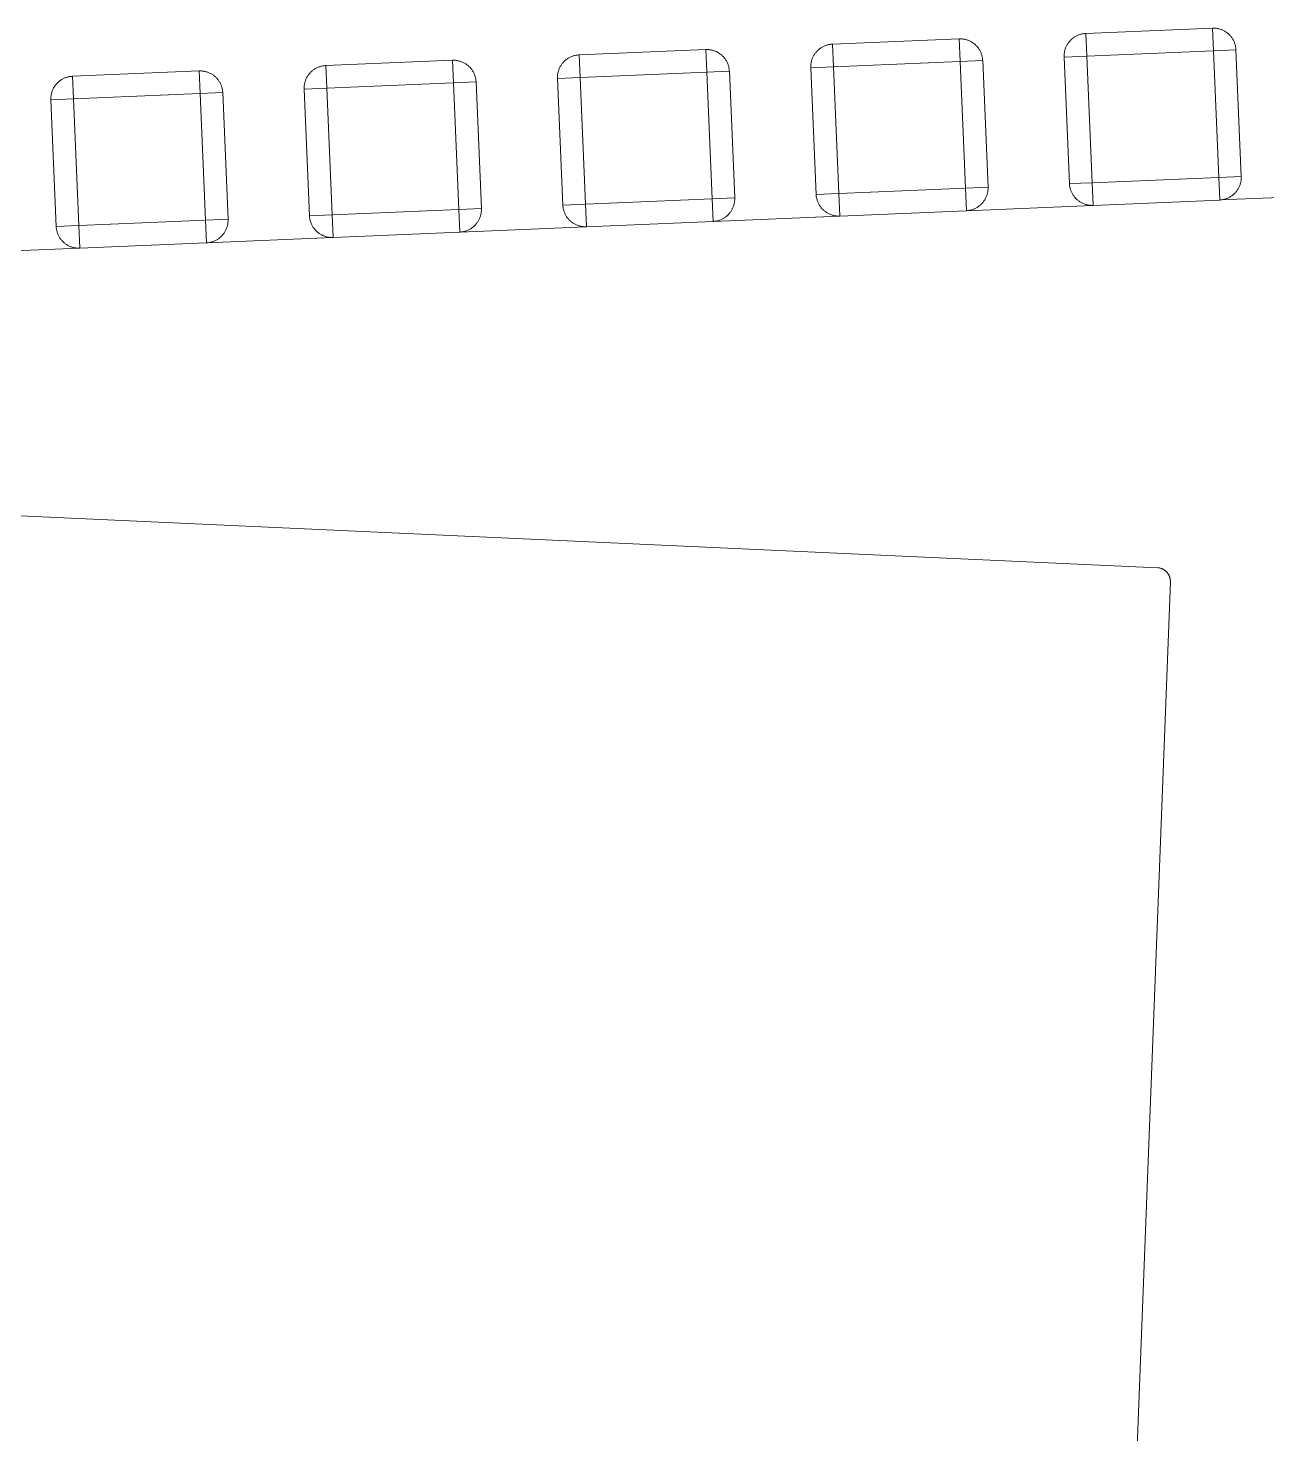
# Model space of a CAD drawing. Header units: millimetres. Extents: x -30 to 4992, y -440 to 3111.
# Drawn here: x 4436.8 to 4710.4, y 2795.3 to 3105.9 of the extents above; entities that cross this region are included whole.
import ezdxf

# ---------------------------------------------------------------- set-up
doc = ezdxf.new("R2010")
doc.units = ezdxf.units.MM
doc.layers.add('ZANO_R', color=7, linetype='Continuous', lineweight=0)

msp = doc.modelspace()

# ---------------------------------------------------------------- linework, layer by layer
at = {"layer": 'ZANO_R'}
for p, q in [((4670.4, 3104.71), (4698.37, 3105.89)), ((4698.37, 3105.89), (4698.54, 3105.9)), ((4698.58, 3100.9), (4698.37, 3105.89)), ((4698.54, 3105.9), (4698.71, 3105.89)), ((4698.71, 3105.89), (4698.88, 3105.89)), ((4698.88, 3105.89), (4699.06, 3105.87)), ((4699.06, 3105.87), (4699.22, 3105.85)), ((4699.22, 3105.85), (4699.39, 3105.83)), ((4699.39, 3105.83), (4699.56, 3105.8)), ((4699.56, 3105.8), (4699.73, 3105.76)), ((4699.73, 3105.76), (4699.89, 3105.72)), ((4614.45, 3102.34), (4642.42, 3103.53)), ((4642.42, 3103.53), (4642.59, 3103.53)), ((4642.63, 3098.53), (4642.42, 3103.53)), ((4642.59, 3103.53), (4642.76, 3103.53)), ((4642.76, 3103.53), (4642.93, 3103.52)), ((4642.93, 3103.52), (4643.11, 3103.51)), ((4643.11, 3103.51), (4643.27, 3103.49)), ((4643.27, 3103.49), (4643.44, 3103.46)), ((4643.44, 3103.46), (4643.61, 3103.43)), ((4643.61, 3103.43), (4643.78, 3103.4)), ((4643.78, 3103.4), (4643.94, 3103.36)), ((4643.94, 3103.36), (4644.11, 3103.31)), ((4644.11, 3103.31), (4644.27, 3103.26)), ((4644.27, 3103.26), (4644.43, 3103.2)), ((4644.43, 3103.2), (4644.59, 3103.13)), ((4644.59, 3103.13), (4644.74, 3103.06)), ((4644.74, 3103.06), (4644.9, 3102.99)), ((4644.9, 3102.99), (4645.05, 3102.91)), ((4645.05, 3102.91), (4645.2, 3102.82)), ((4645.2, 3102.82), (4645.34, 3102.73)), ((4645.34, 3102.73), (4645.48, 3102.64)), ((4666.5, 3102.56), (4666.6, 3102.7)), ((4666.6, 3102.7), (4666.71, 3102.84)), ((4666.71, 3102.84), (4666.81, 3102.97)), ((4666.81, 3102.97), (4666.93, 3103.1)), ((4666.93, 3103.1), (4667.05, 3103.22)), ((4667.05, 3103.22), (4667.17, 3103.34)), ((4667.17, 3103.34), (4667.29, 3103.46)), ((4667.29, 3103.46), (4667.42, 3103.57)), ((4667.42, 3103.57), (4667.56, 3103.67)), ((4667.56, 3103.67), (4667.69, 3103.77)), ((4667.69, 3103.77), (4667.83, 3103.87)), ((4667.83, 3103.87), (4667.98, 3103.96)), ((4667.98, 3103.96), (4668.12, 3104.05)), ((4668.12, 3104.05), (4668.27, 3104.13)), ((4668.27, 3104.13), (4668.43, 3104.21)), ((4668.43, 3104.21), (4668.58, 3104.28)), ((4668.58, 3104.28), (4668.74, 3104.35)), ((4668.74, 3104.35), (4668.9, 3104.41)), ((4668.9, 3104.41), (4669.06, 3104.47)), ((4669.06, 3104.47), (4669.22, 3104.52)), ((4669.22, 3104.52), (4669.39, 3104.56)), ((4669.39, 3104.56), (4669.55, 3104.6)), ((4669.55, 3104.6), (4669.72, 3104.63)), ((4669.72, 3104.63), (4669.89, 3104.66)), ((4669.89, 3104.66), (4670.06, 3104.68)), ((4670.06, 3104.68), (4670.23, 3104.7)), ((4670.23, 3104.7), (4670.4, 3104.71)), ((4670.61, 3099.71), (4670.4, 3104.71)), ((4699.89, 3105.72), (4700.06, 3105.67)), ((4700.06, 3105.67), (4700.22, 3105.62)), ((4700.22, 3105.62), (4700.38, 3105.56)), ((4700.38, 3105.56), (4700.54, 3105.5)), ((4700.54, 3105.5), (4700.69, 3105.43)), ((4700.69, 3105.43), (4700.85, 3105.35)), ((4700.85, 3105.35), (4701, 3105.27)), ((4701, 3105.27), (4701.15, 3105.19)), ((4701.15, 3105.19), (4701.29, 3105.1)), ((4701.29, 3105.1), (4701.43, 3105)), ((4701.43, 3105), (4701.57, 3104.9)), ((4701.57, 3104.9), (4701.71, 3104.8)), ((4701.71, 3104.8), (4701.84, 3104.69)), ((4701.84, 3104.69), (4701.97, 3104.58)), ((4701.97, 3104.58), (4702.09, 3104.46)), ((4702.09, 3104.46), (4702.21, 3104.34)), ((4702.21, 3104.34), (4702.33, 3104.21)), ((4702.33, 3104.21), (4702.44, 3104.08)), ((4702.44, 3104.08), (4702.54, 3103.95)), ((4702.54, 3103.95), (4702.65, 3103.81)), ((4702.65, 3103.81), (4702.74, 3103.67)), ((4702.74, 3103.67), (4702.84, 3103.53)), ((4702.84, 3103.53), (4702.92, 3103.38)), ((4702.92, 3103.38), (4703, 3103.23)), ((4703, 3103.23), (4703.08, 3103.08)), ((4703.08, 3103.08), (4703.15, 3102.92)), ((4703.15, 3102.92), (4703.22, 3102.77)), ((4703.22, 3102.77), (4703.28, 3102.61)), ((4556.53, 3099.48), (4556.68, 3099.55)), ((4556.68, 3099.55), (4556.84, 3099.62)), ((4556.84, 3099.62), (4557, 3099.68)), ((4557, 3099.68), (4557.16, 3099.74)), ((4557.16, 3099.74), (4557.32, 3099.79)), ((4557.32, 3099.79), (4557.49, 3099.83)), ((4557.49, 3099.83), (4557.65, 3099.87)), ((4557.65, 3099.87), (4557.82, 3099.9)), ((4557.82, 3099.9), (4557.99, 3099.93)), ((4557.99, 3099.93), (4558.16, 3099.95)), ((4558.16, 3099.95), (4558.33, 3099.97)), ((4558.33, 3099.97), (4558.5, 3099.98)), ((4558.5, 3099.98), (4586.47, 3101.16)), ((4558.71, 3094.98), (4558.5, 3099.98)), ((4586.47, 3101.16), (4586.64, 3101.17)), ((4586.68, 3096.17), (4586.47, 3101.16)), ((4586.64, 3101.17), (4586.81, 3101.16)), ((4586.81, 3101.16), (4586.98, 3101.16)), ((4586.98, 3101.16), (4587.16, 3101.14)), ((4587.16, 3101.14), (4587.32, 3101.12)), ((4587.32, 3101.12), (4587.49, 3101.1)), ((4587.49, 3101.1), (4587.66, 3101.07)), ((4587.66, 3101.07), (4587.83, 3101.03)), ((4587.83, 3101.03), (4587.99, 3100.99)), ((4587.99, 3100.99), (4588.16, 3100.94)), ((4588.16, 3100.94), (4588.32, 3100.89)), ((4588.32, 3100.89), (4588.48, 3100.83)), ((4588.48, 3100.83), (4588.64, 3100.77)), ((4588.64, 3100.77), (4588.79, 3100.7)), ((4588.79, 3100.7), (4588.95, 3100.62)), ((4588.95, 3100.62), (4589.1, 3100.54)), ((4589.1, 3100.54), (4589.25, 3100.46)), ((4589.25, 3100.46), (4589.39, 3100.37)), ((4589.39, 3100.37), (4589.53, 3100.27)), ((4589.53, 3100.27), (4589.67, 3100.17)), ((4589.67, 3100.17), (4589.81, 3100.07)), ((4589.81, 3100.07), (4589.94, 3099.96)), ((4589.94, 3099.96), (4590.07, 3099.85)), ((4590.07, 3099.85), (4590.19, 3099.73)), ((4590.19, 3099.73), (4590.31, 3099.61)), ((4590.31, 3099.61), (4590.43, 3099.48)), ((4610.13, 3099.46), (4610.2, 3099.61)), ((4610.2, 3099.61), (4610.28, 3099.76)), ((4610.28, 3099.76), (4610.37, 3099.91)), ((4610.37, 3099.91), (4610.46, 3100.06)), ((4610.46, 3100.06), (4610.55, 3100.2)), ((4610.55, 3100.2), (4610.65, 3100.34)), ((4610.65, 3100.34), (4610.76, 3100.47)), ((4610.76, 3100.47), (4610.86, 3100.6)), ((4610.86, 3100.6), (4610.98, 3100.73)), ((4610.98, 3100.73), (4611.09, 3100.86)), ((4611.09, 3100.86), (4611.22, 3100.97)), ((4611.22, 3100.97), (4611.34, 3101.09)), ((4611.34, 3101.09), (4611.47, 3101.2)), ((4611.47, 3101.2), (4611.61, 3101.31)), ((4611.61, 3101.31), (4611.74, 3101.41)), ((4611.74, 3101.41), (4611.88, 3101.51)), ((4611.88, 3101.51), (4612.03, 3101.6)), ((4612.03, 3101.6), (4612.17, 3101.69)), ((4612.17, 3101.69), (4612.32, 3101.77)), ((4612.32, 3101.77), (4612.48, 3101.85)), ((4612.48, 3101.85), (4612.63, 3101.92)), ((4612.63, 3101.92), (4612.79, 3101.98)), ((4612.79, 3101.98), (4612.95, 3102.05)), ((4612.95, 3102.05), (4613.11, 3102.1)), ((4613.11, 3102.1), (4613.27, 3102.15)), ((4613.27, 3102.15), (4613.44, 3102.2)), ((4613.44, 3102.2), (4613.6, 3102.24)), ((4613.6, 3102.24), (4613.77, 3102.27)), ((4613.77, 3102.27), (4613.94, 3102.3)), ((4613.94, 3102.3), (4614.11, 3102.32)), ((4614.11, 3102.32), (4614.28, 3102.33)), ((4614.28, 3102.33), (4614.45, 3102.34)), ((4614.66, 3097.35), (4614.45, 3102.34)), ((4645.48, 3102.64), (4645.62, 3102.54)), ((4645.62, 3102.54), (4645.76, 3102.43)), ((4645.76, 3102.43), (4645.89, 3102.33)), ((4645.89, 3102.33), (4646.02, 3102.21)), ((4646.02, 3102.21), (4646.14, 3102.09)), ((4646.14, 3102.09), (4646.26, 3101.97)), ((4646.26, 3101.97), (4646.38, 3101.85)), ((4646.38, 3101.85), (4646.49, 3101.72)), ((4646.49, 3101.72), (4646.59, 3101.58)), ((4646.59, 3101.58), (4646.7, 3101.45)), ((4646.7, 3101.45), (4646.79, 3101.31)), ((4646.79, 3101.31), (4646.88, 3101.16)), ((4646.88, 3101.16), (4646.97, 3101.02)), ((4646.97, 3101.02), (4647.05, 3100.87)), ((4647.05, 3100.87), (4647.13, 3100.71)), ((4647.13, 3100.71), (4647.2, 3100.56)), ((4647.2, 3100.56), (4647.27, 3100.4)), ((4647.27, 3100.4), (4647.33, 3100.24)), ((4647.33, 3100.24), (4647.39, 3100.08)), ((4647.39, 3100.08), (4647.44, 3099.92)), ((4647.44, 3099.92), (4647.48, 3099.75)), ((4647.48, 3099.75), (4647.52, 3099.59)), ((4647.52, 3099.59), (4647.55, 3099.42)), ((4665.61, 3099.84), (4665.62, 3100.01)), ((4665.61, 3099.67), (4665.61, 3099.84)), ((4670.61, 3099.71), (4665.61, 3099.5)), ((4665.61, 3099.5), (4665.61, 3099.67)), ((4665.62, 3100.01), (4665.63, 3100.18)), ((4665.63, 3100.18), (4665.65, 3100.35)), ((4665.65, 3100.35), (4665.68, 3100.52)), ((4665.68, 3100.52), (4665.71, 3100.69)), ((4665.71, 3100.69), (4665.74, 3100.86)), ((4665.74, 3100.86), (4665.78, 3101.02)), ((4665.78, 3101.02), (4665.83, 3101.19)), ((4665.83, 3101.19), (4665.88, 3101.35)), ((4665.88, 3101.35), (4665.94, 3101.51)), ((4665.94, 3101.51), (4666.01, 3101.67)), ((4666.01, 3101.67), (4666.08, 3101.82)), ((4666.08, 3101.82), (4666.15, 3101.98)), ((4666.15, 3101.98), (4666.23, 3102.13)), ((4666.23, 3102.13), (4666.32, 3102.28)), ((4666.32, 3102.28), (4666.41, 3102.42)), ((4666.41, 3102.42), (4666.5, 3102.56)), ((4670.61, 3099.71), (4698.58, 3100.9)), ((4671.79, 3071.74), (4670.61, 3099.71)), ((4703.57, 3101.11), (4698.58, 3100.9)), ((4698.58, 3100.9), (4699.77, 3072.92)), ((4703.28, 3102.61), (4703.34, 3102.45)), ((4703.34, 3102.45), (4703.39, 3102.28)), ((4703.39, 3102.28), (4703.43, 3102.12)), ((4703.43, 3102.12), (4703.47, 3101.95)), ((4703.47, 3101.95), (4703.5, 3101.78)), ((4703.5, 3101.78), (4703.53, 3101.62)), ((4703.53, 3101.62), (4703.55, 3101.45)), ((4703.55, 3101.45), (4703.57, 3101.28)), ((4703.57, 3101.28), (4703.58, 3101.11)), ((4703.57, 3101.11), (4703.58, 3101.11)), ((4703.58, 3101.11), (4704.76, 3073.13)), ((4499.44, 3096.36), (4499.57, 3096.47)), ((4499.57, 3096.47), (4499.71, 3096.58)), ((4499.71, 3096.58), (4499.84, 3096.68)), ((4499.84, 3096.68), (4499.98, 3096.78)), ((4499.98, 3096.78), (4500.13, 3096.87)), ((4500.13, 3096.87), (4500.27, 3096.96)), ((4500.27, 3096.96), (4500.42, 3097.04)), ((4500.42, 3097.04), (4500.58, 3097.12)), ((4500.58, 3097.12), (4500.73, 3097.19)), ((4500.73, 3097.19), (4500.89, 3097.26)), ((4500.89, 3097.26), (4501.05, 3097.32)), ((4501.05, 3097.32), (4501.21, 3097.37)), ((4501.21, 3097.37), (4501.37, 3097.42)), ((4501.37, 3097.42), (4501.54, 3097.47)), ((4501.54, 3097.47), (4501.7, 3097.51)), ((4501.7, 3097.51), (4501.87, 3097.54)), ((4501.87, 3097.54), (4502.04, 3097.57)), ((4502.04, 3097.57), (4502.21, 3097.59)), ((4502.21, 3097.59), (4502.38, 3097.6)), ((4502.38, 3097.6), (4502.55, 3097.61)), ((4502.55, 3097.61), (4530.52, 3098.8)), ((4502.76, 3092.62), (4502.55, 3097.61)), ((4530.52, 3098.8), (4530.69, 3098.8)), ((4530.73, 3093.8), (4530.52, 3098.8)), ((4530.69, 3098.8), (4530.86, 3098.8)), ((4530.86, 3098.8), (4531.03, 3098.79)), ((4531.03, 3098.79), (4531.2, 3098.78)), ((4531.2, 3098.78), (4531.37, 3098.76)), ((4531.37, 3098.76), (4531.54, 3098.74)), ((4531.54, 3098.74), (4531.71, 3098.7)), ((4531.71, 3098.7), (4531.88, 3098.67)), ((4531.88, 3098.67), (4532.04, 3098.63)), ((4532.04, 3098.63), (4532.21, 3098.58)), ((4532.21, 3098.58), (4532.37, 3098.53)), ((4532.37, 3098.53), (4532.53, 3098.47)), ((4532.53, 3098.47), (4532.69, 3098.4)), ((4532.69, 3098.4), (4532.84, 3098.33)), ((4532.84, 3098.33), (4533, 3098.26)), ((4533, 3098.26), (4533.15, 3098.18)), ((4533.15, 3098.18), (4533.3, 3098.09)), ((4533.3, 3098.09), (4533.44, 3098)), ((4533.44, 3098), (4533.58, 3097.91)), ((4533.58, 3097.91), (4533.72, 3097.81)), ((4533.72, 3097.81), (4533.86, 3097.71)), ((4533.86, 3097.71), (4533.99, 3097.6)), ((4533.99, 3097.6), (4534.12, 3097.48)), ((4534.12, 3097.48), (4534.24, 3097.37)), ((4534.24, 3097.37), (4534.36, 3097.24)), ((4534.36, 3097.24), (4534.48, 3097.12)), ((4534.48, 3097.12), (4534.59, 3096.99)), ((4534.59, 3096.99), (4534.69, 3096.85)), ((4534.69, 3096.85), (4534.8, 3096.72)), ((4534.8, 3096.72), (4534.89, 3096.58)), ((4534.89, 3096.58), (4534.98, 3096.43)), ((4553.88, 3096.29), (4553.93, 3096.46)), ((4553.93, 3096.46), (4553.98, 3096.62)), ((4553.98, 3096.62), (4554.04, 3096.78)), ((4554.04, 3096.78), (4554.11, 3096.94)), ((4554.11, 3096.94), (4554.18, 3097.09)), ((4554.18, 3097.09), (4554.25, 3097.25)), ((4554.25, 3097.25), (4554.33, 3097.4)), ((4554.33, 3097.4), (4554.42, 3097.55)), ((4554.42, 3097.55), (4554.51, 3097.69)), ((4554.51, 3097.69), (4554.6, 3097.83)), ((4554.6, 3097.83), (4554.7, 3097.97)), ((4554.7, 3097.97), (4554.8, 3098.11)), ((4554.8, 3098.11), (4554.91, 3098.24)), ((4554.91, 3098.24), (4555.03, 3098.37)), ((4555.03, 3098.37), (4555.14, 3098.49)), ((4555.14, 3098.49), (4555.27, 3098.61)), ((4555.27, 3098.61), (4555.39, 3098.73)), ((4555.39, 3098.73), (4555.52, 3098.84)), ((4555.52, 3098.84), (4555.66, 3098.94)), ((4555.66, 3098.94), (4555.79, 3099.05)), ((4555.79, 3099.05), (4555.93, 3099.14)), ((4555.93, 3099.14), (4556.08, 3099.23)), ((4556.08, 3099.23), (4556.22, 3099.32)), ((4556.22, 3099.32), (4556.37, 3099.4)), ((4556.37, 3099.4), (4556.53, 3099.48)), ((4590.43, 3099.48), (4590.54, 3099.35)), ((4590.54, 3099.35), (4590.64, 3099.22)), ((4590.64, 3099.22), (4590.75, 3099.08)), ((4590.75, 3099.08), (4590.84, 3098.94)), ((4590.84, 3098.94), (4590.93, 3098.8)), ((4590.93, 3098.8), (4591.02, 3098.65)), ((4591.02, 3098.65), (4591.1, 3098.5)), ((4591.1, 3098.5), (4591.18, 3098.35)), ((4591.18, 3098.35), (4591.25, 3098.2)), ((4591.25, 3098.2), (4591.32, 3098.04)), ((4591.32, 3098.04), (4591.38, 3097.88)), ((4591.38, 3097.88), (4591.44, 3097.72)), ((4591.44, 3097.72), (4591.49, 3097.55)), ((4591.49, 3097.55), (4591.53, 3097.39)), ((4591.53, 3097.39), (4591.57, 3097.22)), ((4591.57, 3097.22), (4591.6, 3097.06)), ((4591.6, 3097.06), (4591.63, 3096.89)), ((4591.63, 3096.89), (4591.65, 3096.72)), ((4591.65, 3096.72), (4591.67, 3096.55)), ((4591.67, 3096.55), (4591.68, 3096.38)), ((4609.66, 3097.48), (4609.67, 3097.65)), ((4609.66, 3097.31), (4609.66, 3097.48)), ((4614.66, 3097.35), (4609.66, 3097.14)), ((4609.66, 3097.14), (4609.66, 3097.31)), ((4610.85, 3069.16), (4609.66, 3097.14)), ((4609.67, 3097.65), (4609.68, 3097.82)), ((4609.68, 3097.82), (4609.7, 3097.99)), ((4609.7, 3097.99), (4609.72, 3098.16)), ((4609.72, 3098.16), (4609.76, 3098.33)), ((4609.76, 3098.33), (4609.79, 3098.49)), ((4609.79, 3098.49), (4609.83, 3098.66)), ((4609.83, 3098.66), (4609.88, 3098.82)), ((4609.88, 3098.82), (4609.93, 3098.98)), ((4609.93, 3098.98), (4609.99, 3099.15)), ((4609.99, 3099.15), (4610.06, 3099.3)), ((4610.06, 3099.3), (4610.13, 3099.46)), ((4614.66, 3097.35), (4642.63, 3098.53)), ((4615.84, 3069.37), (4614.66, 3097.35)), ((4647.62, 3098.74), (4642.63, 3098.53)), ((4642.63, 3098.53), (4643.82, 3070.56)), ((4647.55, 3099.42), (4647.58, 3099.25)), ((4647.58, 3099.25), (4647.6, 3099.08)), ((4647.6, 3099.08), (4647.62, 3098.91)), ((4647.62, 3098.91), (4647.63, 3098.74)), ((4647.62, 3098.74), (4647.63, 3098.74)), ((4647.63, 3098.74), (4648.81, 3070.77)), ((4666.8, 3071.53), (4665.61, 3099.5)), ((4442.8, 3093.24), (4442.9, 3093.38)), ((4442.9, 3093.38), (4443.01, 3093.51)), ((4443.01, 3093.51), (4443.13, 3093.64)), ((4443.13, 3093.64), (4443.24, 3093.76)), ((4443.24, 3093.76), (4443.37, 3093.88)), ((4443.37, 3093.88), (4443.49, 3094)), ((4443.49, 3094), (4443.62, 3094.11)), ((4443.62, 3094.11), (4443.76, 3094.21)), ((4443.76, 3094.21), (4443.89, 3094.32)), ((4443.89, 3094.32), (4444.03, 3094.41)), ((4444.03, 3094.41), (4444.18, 3094.51)), ((4444.18, 3094.51), (4444.32, 3094.59)), ((4444.32, 3094.59), (4444.47, 3094.67)), ((4444.47, 3094.67), (4444.62, 3094.75)), ((4444.62, 3094.75), (4444.78, 3094.82)), ((4444.78, 3094.82), (4444.94, 3094.89)), ((4444.94, 3094.89), (4445.1, 3094.95)), ((4445.1, 3094.95), (4445.26, 3095.01)), ((4445.26, 3095.01), (4445.42, 3095.06)), ((4445.42, 3095.06), (4445.59, 3095.1)), ((4445.59, 3095.1), (4445.75, 3095.14)), ((4445.75, 3095.14), (4445.92, 3095.17)), ((4445.92, 3095.17), (4446.09, 3095.2)), ((4446.09, 3095.2), (4446.26, 3095.22)), ((4446.26, 3095.22), (4446.43, 3095.24)), ((4446.43, 3095.24), (4446.6, 3095.25)), ((4446.6, 3095.25), (4474.57, 3096.43)), ((4446.81, 3090.25), (4446.6, 3095.25)), ((4474.57, 3096.43), (4474.74, 3096.44)), ((4474.78, 3091.44), (4474.57, 3096.43)), ((4474.74, 3096.44), (4474.91, 3096.43)), ((4474.91, 3096.43), (4475.08, 3096.43)), ((4475.08, 3096.43), (4475.25, 3096.41)), ((4475.25, 3096.41), (4475.42, 3096.4)), ((4475.42, 3096.4), (4475.59, 3096.37)), ((4475.59, 3096.37), (4475.76, 3096.34)), ((4475.76, 3096.34), (4475.93, 3096.3)), ((4475.93, 3096.3), (4476.09, 3096.26)), ((4476.09, 3096.26), (4476.26, 3096.21)), ((4476.26, 3096.21), (4476.42, 3096.16)), ((4476.42, 3096.16), (4476.58, 3096.1)), ((4476.58, 3096.1), (4476.74, 3096.04)), ((4476.74, 3096.04), (4476.89, 3095.97)), ((4476.89, 3095.97), (4477.05, 3095.89)), ((4477.05, 3095.89), (4477.2, 3095.81)), ((4477.2, 3095.81), (4477.35, 3095.73)), ((4477.35, 3095.73), (4477.49, 3095.64)), ((4477.49, 3095.64), (4477.63, 3095.54)), ((4477.63, 3095.54), (4477.77, 3095.44)), ((4477.77, 3095.44), (4477.91, 3095.34)), ((4477.91, 3095.34), (4478.04, 3095.23)), ((4478.04, 3095.23), (4478.17, 3095.12)), ((4478.17, 3095.12), (4478.29, 3095)), ((4478.29, 3095), (4478.41, 3094.88)), ((4478.41, 3094.88), (4478.53, 3094.75)), ((4478.53, 3094.75), (4478.64, 3094.62)), ((4478.64, 3094.62), (4478.74, 3094.49)), ((4478.74, 3094.49), (4478.85, 3094.35)), ((4478.85, 3094.35), (4478.94, 3094.21)), ((4478.94, 3094.21), (4479.03, 3094.07)), ((4479.03, 3094.07), (4479.12, 3093.92)), ((4479.12, 3093.92), (4479.2, 3093.77)), ((4479.2, 3093.77), (4479.28, 3093.62)), ((4479.28, 3093.62), (4479.35, 3093.47)), ((4479.35, 3093.47), (4479.42, 3093.31)), ((4497.8, 3093.26), (4497.82, 3093.43)), ((4497.82, 3093.43), (4497.86, 3093.6)), ((4497.86, 3093.6), (4497.89, 3093.76)), ((4497.89, 3093.76), (4497.93, 3093.93)), ((4497.93, 3093.93), (4497.98, 3094.09)), ((4497.98, 3094.09), (4498.03, 3094.26)), ((4498.03, 3094.26), (4498.09, 3094.42)), ((4498.09, 3094.42), (4498.16, 3094.57)), ((4498.16, 3094.57), (4498.23, 3094.73)), ((4498.23, 3094.73), (4498.3, 3094.88)), ((4498.3, 3094.88), (4498.38, 3095.03)), ((4498.38, 3095.03), (4498.47, 3095.18)), ((4498.47, 3095.18), (4498.56, 3095.33)), ((4498.56, 3095.33), (4498.65, 3095.47)), ((4498.65, 3095.47), (4498.75, 3095.61)), ((4498.75, 3095.61), (4498.85, 3095.74)), ((4498.85, 3095.74), (4498.96, 3095.87)), ((4498.96, 3095.87), (4499.08, 3096)), ((4499.08, 3096), (4499.19, 3096.13)), ((4499.19, 3096.13), (4499.32, 3096.25)), ((4499.32, 3096.25), (4499.44, 3096.36)), ((4502.76, 3092.62), (4530.73, 3093.8)), ((4535.72, 3094.01), (4530.73, 3093.8)), ((4530.73, 3093.8), (4531.92, 3065.83)), ((4534.98, 3096.43), (4535.07, 3096.29)), ((4535.07, 3096.29), (4535.15, 3096.14)), ((4535.15, 3096.14), (4535.23, 3095.99)), ((4535.23, 3095.99), (4535.3, 3095.83)), ((4535.3, 3095.83), (4535.37, 3095.67)), ((4535.37, 3095.67), (4535.43, 3095.51)), ((4535.43, 3095.51), (4535.49, 3095.35)), ((4535.49, 3095.35), (4535.54, 3095.19)), ((4535.54, 3095.19), (4535.58, 3095.02)), ((4535.58, 3095.02), (4535.62, 3094.86)), ((4535.62, 3094.86), (4535.65, 3094.69)), ((4535.65, 3094.69), (4535.68, 3094.52)), ((4535.68, 3094.52), (4535.7, 3094.35)), ((4535.7, 3094.35), (4535.72, 3094.18)), ((4535.72, 3094.18), (4535.73, 3094.01)), ((4535.72, 3094.01), (4535.73, 3094.01)), ((4535.73, 3094.01), (4536.91, 3066.04)), ((4553.71, 3095.11), (4553.72, 3095.28)), ((4553.71, 3094.94), (4553.71, 3095.11)), ((4558.71, 3094.98), (4553.71, 3094.77)), ((4553.71, 3094.77), (4553.71, 3094.94)), ((4554.9, 3066.8), (4553.71, 3094.77)), ((4553.72, 3095.28), (4553.73, 3095.45)), ((4553.73, 3095.45), (4553.75, 3095.62)), ((4553.75, 3095.62), (4553.77, 3095.79)), ((4553.77, 3095.79), (4553.81, 3095.96)), ((4553.81, 3095.96), (4553.84, 3096.13)), ((4553.84, 3096.13), (4553.88, 3096.29)), ((4558.71, 3094.98), (4586.68, 3096.17)), ((4559.89, 3067.01), (4558.71, 3094.98)), ((4591.67, 3096.38), (4586.68, 3096.17)), ((4586.68, 3096.17), (4587.87, 3068.19)), ((4591.67, 3096.38), (4591.68, 3096.38)), ((4591.68, 3096.38), (4592.86, 3068.4)), ((4441.81, 3090.38), (4441.82, 3090.56)), ((4441.81, 3090.21), (4441.81, 3090.38)), ((4446.81, 3090.25), (4441.81, 3090.04)), ((4441.82, 3090.56), (4441.83, 3090.73)), ((4441.83, 3090.73), (4441.85, 3090.89)), ((4441.85, 3090.89), (4441.87, 3091.06)), ((4441.87, 3091.06), (4441.91, 3091.23)), ((4441.91, 3091.23), (4441.94, 3091.4)), ((4441.94, 3091.4), (4441.98, 3091.56)), ((4441.98, 3091.56), (4442.03, 3091.73)), ((4442.03, 3091.73), (4442.08, 3091.89)), ((4442.08, 3091.89), (4442.14, 3092.05)), ((4442.14, 3092.05), (4442.21, 3092.21)), ((4442.21, 3092.21), (4442.28, 3092.37)), ((4442.28, 3092.37), (4442.35, 3092.52)), ((4442.35, 3092.52), (4442.43, 3092.67)), ((4442.43, 3092.67), (4442.52, 3092.82)), ((4442.52, 3092.82), (4442.61, 3092.96)), ((4442.61, 3092.96), (4442.7, 3093.1)), ((4442.7, 3093.1), (4442.8, 3093.24)), ((4446.81, 3090.25), (4474.78, 3091.44)), ((4447.99, 3062.28), (4446.81, 3090.25)), ((4479.77, 3091.65), (4474.78, 3091.44)), ((4474.78, 3091.44), (4475.97, 3063.46)), ((4479.42, 3093.31), (4479.48, 3093.15)), ((4479.48, 3093.15), (4479.54, 3092.99)), ((4479.54, 3092.99), (4479.59, 3092.82)), ((4479.59, 3092.82), (4479.63, 3092.66)), ((4479.63, 3092.66), (4479.67, 3092.49)), ((4479.67, 3092.49), (4479.7, 3092.33)), ((4479.7, 3092.33), (4479.73, 3092.16)), ((4479.73, 3092.16), (4479.75, 3091.99)), ((4479.75, 3091.99), (4479.77, 3091.82)), ((4479.77, 3091.82), (4479.78, 3091.65)), ((4479.77, 3091.65), (4479.78, 3091.65)), ((4479.78, 3091.65), (4480.96, 3063.67)), ((4497.76, 3092.75), (4497.77, 3092.92)), ((4497.76, 3092.58), (4497.76, 3092.75)), ((4502.76, 3092.62), (4497.76, 3092.41)), ((4497.76, 3092.41), (4497.76, 3092.58)), ((4498.95, 3064.43), (4497.76, 3092.41)), ((4497.77, 3092.92), (4497.78, 3093.09)), ((4497.78, 3093.09), (4497.8, 3093.26)), ((4503.94, 3064.64), (4502.76, 3092.62)), ((4441.81, 3090.04), (4441.81, 3090.21)), ((4443, 3062.07), (4441.81, 3090.04)), ((4671.79, 3071.74), (4666.8, 3071.53)), ((4699.77, 3072.92), (4671.79, 3071.74)), ((4672, 3066.75), (4671.79, 3071.74)), ((4704.76, 3073.13), (4699.77, 3072.92)), ((4699.98, 3067.93), (4699.77, 3072.92)), ((4704.59, 3071.61), (4704.54, 3071.45)), ((4704.63, 3071.78), (4704.59, 3071.61)), ((4704.67, 3071.94), (4704.63, 3071.78)), ((4704.7, 3072.11), (4704.67, 3071.94)), ((4704.73, 3072.28), (4704.7, 3072.11)), ((4704.74, 3072.45), (4704.73, 3072.28)), ((4704.76, 3072.62), (4704.74, 3072.45)), ((4704.76, 3073.13), (4704.77, 3072.96)), ((4704.76, 3073.13), (4704.76, 3073.13)), ((4704.77, 3072.96), (4704.76, 3072.79)), ((4704.76, 3072.79), (4704.76, 3072.62)), ((4615.84, 3069.37), (4610.85, 3069.16)), ((4610.86, 3068.99), (4610.85, 3069.16)), ((4610.87, 3068.82), (4610.86, 3068.99)), ((4610.89, 3068.65), (4610.87, 3068.82)), ((4610.92, 3068.48), (4610.89, 3068.65)), ((4643.82, 3070.56), (4615.84, 3069.37)), ((4616.05, 3064.38), (4615.84, 3069.37)), ((4648.81, 3070.77), (4643.82, 3070.56)), ((4644.03, 3065.56), (4643.82, 3070.56)), ((4648.42, 3068.6), (4648.35, 3068.44)), ((4648.48, 3068.76), (4648.42, 3068.6)), ((4648.54, 3068.92), (4648.48, 3068.76)), ((4648.59, 3069.08), (4648.54, 3068.92)), ((4648.64, 3069.25), (4648.59, 3069.08)), ((4648.68, 3069.41), (4648.64, 3069.25)), ((4648.72, 3069.58), (4648.68, 3069.41)), ((4648.75, 3069.75), (4648.72, 3069.58)), ((4648.78, 3069.92), (4648.75, 3069.75)), ((4648.79, 3070.08), (4648.78, 3069.92)), ((4648.81, 3070.25), (4648.79, 3070.08)), ((4648.81, 3070.77), (4648.82, 3070.6)), ((4648.81, 3070.77), (4648.81, 3070.77)), ((4648.82, 3070.6), (4648.81, 3070.43)), ((4648.81, 3070.43), (4648.81, 3070.25)), ((4666.81, 3071.36), (4666.8, 3071.53)), ((4666.82, 3071.19), (4666.81, 3071.36)), ((4666.84, 3071.02), (4666.82, 3071.19)), ((4666.87, 3070.85), (4666.84, 3071.02)), ((4666.9, 3070.68), (4666.87, 3070.85)), ((4666.94, 3070.52), (4666.9, 3070.68)), ((4666.99, 3070.35), (4666.94, 3070.52)), ((4667.04, 3070.19), (4666.99, 3070.35)), ((4667.09, 3070.03), (4667.04, 3070.19)), ((4667.16, 3069.87), (4667.09, 3070.03)), ((4667.22, 3069.71), (4667.16, 3069.87)), ((4667.29, 3069.55), (4667.22, 3069.71)), ((4667.37, 3069.4), (4667.29, 3069.55)), ((4667.45, 3069.25), (4667.37, 3069.4)), ((4667.54, 3069.11), (4667.45, 3069.25)), ((4667.63, 3068.96), (4667.54, 3069.11)), ((4667.73, 3068.82), (4667.63, 3068.96)), ((4667.83, 3068.68), (4667.73, 3068.82)), ((4667.94, 3068.55), (4667.83, 3068.68)), ((4668.05, 3068.42), (4667.94, 3068.55)), ((4727.84, 3069.1), (4700.09, 3067.93)), ((4702.1, 3068.5), (4701.95, 3068.42)), ((4702.25, 3068.58), (4702.1, 3068.5)), ((4702.4, 3068.67), (4702.25, 3068.58)), ((4702.54, 3068.76), (4702.4, 3068.67)), ((4702.68, 3068.86), (4702.54, 3068.76)), ((4702.82, 3068.96), (4702.68, 3068.86)), ((4702.95, 3069.07), (4702.82, 3068.96)), ((4703.08, 3069.18), (4702.95, 3069.07)), ((4703.21, 3069.29), (4703.08, 3069.18)), ((4703.33, 3069.41), (4703.21, 3069.29)), ((4703.45, 3069.54), (4703.33, 3069.41)), ((4703.56, 3069.67), (4703.45, 3069.54)), ((4703.67, 3069.8), (4703.56, 3069.67)), ((4703.77, 3069.93), (4703.67, 3069.8)), ((4703.87, 3070.07), (4703.77, 3069.93)), ((4703.97, 3070.21), (4703.87, 3070.07)), ((4704.06, 3070.36), (4703.97, 3070.21)), ((4704.14, 3070.51), (4704.06, 3070.36)), ((4704.22, 3070.66), (4704.14, 3070.51)), ((4704.3, 3070.81), (4704.22, 3070.66)), ((4704.37, 3070.97), (4704.3, 3070.81)), ((4704.43, 3071.12), (4704.37, 3070.97)), ((4704.49, 3071.28), (4704.43, 3071.12)), ((4704.54, 3071.45), (4704.49, 3071.28)), ((4531.92, 3065.83), (4503.94, 3064.64)), ((4536.91, 3066.04), (4531.92, 3065.83)), ((4532.13, 3060.83), (4531.92, 3065.83)), ((4536.91, 3065.53), (4536.89, 3065.36)), ((4536.91, 3066.04), (4536.92, 3065.87)), ((4536.91, 3066.04), (4536.91, 3066.04)), ((4536.92, 3065.87), (4536.91, 3065.7)), ((4536.91, 3065.7), (4536.91, 3065.53)), ((4559.89, 3067.01), (4554.9, 3066.8)), ((4554.91, 3066.63), (4554.9, 3066.8)), ((4554.92, 3066.46), (4554.91, 3066.63)), ((4554.94, 3066.29), (4554.92, 3066.46)), ((4554.97, 3066.12), (4554.94, 3066.29)), ((4555, 3065.95), (4554.97, 3066.12)), ((4555.04, 3065.79), (4555, 3065.95)), ((4555.09, 3065.62), (4555.04, 3065.79)), ((4555.14, 3065.46), (4555.09, 3065.62)), ((4555.19, 3065.3), (4555.14, 3065.46)), ((4587.87, 3068.19), (4559.89, 3067.01)), ((4560.1, 3062.02), (4559.89, 3067.01)), ((4592.86, 3068.4), (4587.87, 3068.19)), ((4588.08, 3063.2), (4587.87, 3068.19)), ((4592.07, 3065.48), (4591.97, 3065.34)), ((4592.16, 3065.63), (4592.07, 3065.48)), ((4592.24, 3065.78), (4592.16, 3065.63)), ((4592.32, 3065.93), (4592.24, 3065.78)), ((4592.4, 3066.08), (4592.32, 3065.93)), ((4592.47, 3066.24), (4592.4, 3066.08)), ((4592.53, 3066.39), (4592.47, 3066.24)), ((4592.59, 3066.55), (4592.53, 3066.39)), ((4592.64, 3066.72), (4592.59, 3066.55)), ((4592.69, 3066.88), (4592.64, 3066.72)), ((4592.73, 3067.05), (4592.69, 3066.88)), ((4592.77, 3067.21), (4592.73, 3067.05)), ((4592.8, 3067.38), (4592.77, 3067.21)), ((4592.83, 3067.55), (4592.8, 3067.38)), ((4592.84, 3067.72), (4592.83, 3067.55)), ((4592.86, 3067.89), (4592.84, 3067.72)), ((4592.86, 3068.4), (4592.87, 3068.23)), ((4592.86, 3068.4), (4592.86, 3068.4)), ((4592.87, 3068.23), (4592.86, 3068.06)), ((4592.86, 3068.06), (4592.86, 3067.89)), ((4610.95, 3068.32), (4610.92, 3068.48)), ((4610.99, 3068.15), (4610.95, 3068.32)), ((4611.04, 3067.99), (4610.99, 3068.15)), ((4611.09, 3067.82), (4611.04, 3067.99)), ((4611.14, 3067.66), (4611.09, 3067.82)), ((4611.2, 3067.5), (4611.14, 3067.66)), ((4611.27, 3067.34), (4611.2, 3067.5)), ((4611.34, 3067.19), (4611.27, 3067.34)), ((4611.42, 3067.04), (4611.34, 3067.19)), ((4611.5, 3066.89), (4611.42, 3067.04)), ((4611.59, 3066.74), (4611.5, 3066.89)), ((4611.68, 3066.6), (4611.59, 3066.74)), ((4611.78, 3066.46), (4611.68, 3066.6)), ((4611.88, 3066.32), (4611.78, 3066.46)), ((4611.99, 3066.19), (4611.88, 3066.32)), ((4612.1, 3066.06), (4611.99, 3066.19)), ((4612.21, 3065.93), (4612.1, 3066.06)), ((4612.33, 3065.81), (4612.21, 3065.93)), ((4612.46, 3065.69), (4612.33, 3065.81)), ((4612.59, 3065.58), (4612.46, 3065.69)), ((4612.72, 3065.47), (4612.59, 3065.58)), ((4612.85, 3065.37), (4612.72, 3065.47)), ((4644.03, 3065.56), (4616.05, 3064.38)), ((4644.2, 3065.57), (4644.03, 3065.56)), ((4644.03, 3065.56), (4644.03, 3065.56)), ((4671.89, 3066.74), (4644.14, 3065.56)), ((4644.37, 3065.59), (4644.2, 3065.57)), ((4644.54, 3065.61), (4644.37, 3065.59)), ((4644.71, 3065.64), (4644.54, 3065.61)), ((4644.87, 3065.67), (4644.71, 3065.64)), ((4645.04, 3065.71), (4644.87, 3065.67)), ((4645.2, 3065.75), (4645.04, 3065.71)), ((4645.37, 3065.8), (4645.2, 3065.75)), ((4645.53, 3065.86), (4645.37, 3065.8)), ((4645.69, 3065.92), (4645.53, 3065.86)), ((4645.85, 3065.99), (4645.69, 3065.92)), ((4646, 3066.06), (4645.85, 3065.99)), ((4646.15, 3066.14), (4646, 3066.06)), ((4646.3, 3066.22), (4646.15, 3066.14)), ((4646.45, 3066.3), (4646.3, 3066.22)), ((4646.59, 3066.4), (4646.45, 3066.3)), ((4646.73, 3066.49), (4646.59, 3066.4)), ((4646.87, 3066.6), (4646.73, 3066.49)), ((4647, 3066.7), (4646.87, 3066.6)), ((4647.13, 3066.81), (4647, 3066.7)), ((4647.26, 3066.93), (4647.13, 3066.81)), ((4647.38, 3067.05), (4647.26, 3066.93)), ((4647.5, 3067.17), (4647.38, 3067.05)), ((4647.61, 3067.3), (4647.5, 3067.17)), ((4647.72, 3067.43), (4647.61, 3067.3)), ((4647.82, 3067.57), (4647.72, 3067.43)), ((4647.92, 3067.71), (4647.82, 3067.57)), ((4648.02, 3067.85), (4647.92, 3067.71)), ((4648.11, 3067.99), (4648.02, 3067.85)), ((4648.19, 3068.14), (4648.11, 3067.99)), ((4648.27, 3068.29), (4648.19, 3068.14)), ((4648.35, 3068.44), (4648.27, 3068.29)), ((4668.16, 3068.3), (4668.05, 3068.42)), ((4668.28, 3068.17), (4668.16, 3068.3)), ((4668.41, 3068.06), (4668.28, 3068.17)), ((4668.54, 3067.94), (4668.41, 3068.06)), ((4668.67, 3067.83), (4668.54, 3067.94)), ((4668.8, 3067.73), (4668.67, 3067.83)), ((4668.94, 3067.63), (4668.8, 3067.73)), ((4669.08, 3067.54), (4668.94, 3067.63)), ((4669.23, 3067.45), (4669.08, 3067.54)), ((4669.38, 3067.36), (4669.23, 3067.45)), ((4669.53, 3067.28), (4669.38, 3067.36)), ((4669.68, 3067.21), (4669.53, 3067.28)), ((4669.84, 3067.14), (4669.68, 3067.21)), ((4669.99, 3067.07), (4669.84, 3067.14)), ((4670.16, 3067.01), (4669.99, 3067.07)), ((4670.32, 3066.96), (4670.16, 3067.01)), ((4670.48, 3066.91), (4670.32, 3066.96)), ((4670.65, 3066.87), (4670.48, 3066.91)), ((4670.81, 3066.83), (4670.65, 3066.87)), ((4670.98, 3066.8), (4670.81, 3066.83)), ((4671.15, 3066.78), (4670.98, 3066.8)), ((4671.32, 3066.76), (4671.15, 3066.78)), ((4671.49, 3066.75), (4671.32, 3066.76)), ((4671.66, 3066.74), (4671.49, 3066.75)), ((4671.83, 3066.74), (4671.66, 3066.74)), ((4672, 3066.74), (4671.83, 3066.74)), ((4699.98, 3067.92), (4672, 3066.74)), ((4672, 3066.75), (4672, 3066.74)), ((4700.15, 3067.94), (4699.98, 3067.92)), ((4699.98, 3067.93), (4699.98, 3067.92)), ((4700.32, 3067.95), (4700.15, 3067.94)), ((4700.49, 3067.97), (4700.32, 3067.95)), ((4700.66, 3068), (4700.49, 3067.97)), ((4700.82, 3068.03), (4700.66, 3068)), ((4700.99, 3068.07), (4700.82, 3068.03)), ((4701.15, 3068.12), (4700.99, 3068.07)), ((4701.32, 3068.17), (4701.15, 3068.12)), ((4701.48, 3068.22), (4701.32, 3068.17)), ((4701.64, 3068.28), (4701.48, 3068.22)), ((4701.8, 3068.35), (4701.64, 3068.28)), ((4701.95, 3068.42), (4701.8, 3068.35)), ((4447.99, 3062.28), (4443, 3062.07)), ((4475.97, 3063.46), (4447.99, 3062.28)), ((4448.2, 3057.29), (4447.99, 3062.28)), ((4480.96, 3063.67), (4475.97, 3063.46)), ((4476.18, 3058.47), (4475.97, 3063.46)), ((4480.83, 3062.32), (4480.79, 3062.15)), ((4480.87, 3062.48), (4480.83, 3062.32)), ((4480.9, 3062.65), (4480.87, 3062.48)), ((4480.93, 3062.82), (4480.9, 3062.65)), ((4480.94, 3062.99), (4480.93, 3062.82)), ((4480.96, 3063.16), (4480.94, 3062.99)), ((4480.96, 3063.67), (4480.97, 3063.5)), ((4480.96, 3063.67), (4480.96, 3063.67)), ((4480.97, 3063.5), (4480.96, 3063.33)), ((4480.96, 3063.33), (4480.96, 3063.16)), ((4503.94, 3064.64), (4498.95, 3064.43)), ((4498.96, 3064.26), (4498.95, 3064.43)), ((4498.97, 3064.09), (4498.96, 3064.26)), ((4498.99, 3063.92), (4498.97, 3064.09)), ((4499.02, 3063.75), (4498.99, 3063.92)), ((4499.05, 3063.59), (4499.02, 3063.75)), ((4499.09, 3063.42), (4499.05, 3063.59)), ((4499.14, 3063.26), (4499.09, 3063.42)), ((4499.19, 3063.09), (4499.14, 3063.26)), ((4499.24, 3062.93), (4499.19, 3063.09)), ((4499.3, 3062.77), (4499.24, 3062.93)), ((4499.37, 3062.61), (4499.3, 3062.77)), ((4499.44, 3062.46), (4499.37, 3062.61)), ((4499.52, 3062.31), (4499.44, 3062.46)), ((4499.6, 3062.16), (4499.52, 3062.31)), ((4504.15, 3059.65), (4503.94, 3064.64)), ((4535.48, 3062.32), (4535.36, 3062.2)), ((4535.6, 3062.44), (4535.48, 3062.32)), ((4535.71, 3062.57), (4535.6, 3062.44)), ((4535.82, 3062.7), (4535.71, 3062.57)), ((4535.92, 3062.84), (4535.82, 3062.7)), ((4536.02, 3062.98), (4535.92, 3062.84)), ((4536.12, 3063.12), (4536.02, 3062.98)), ((4536.21, 3063.26), (4536.12, 3063.12)), ((4536.29, 3063.41), (4536.21, 3063.26)), ((4536.37, 3063.56), (4536.29, 3063.41)), ((4536.45, 3063.72), (4536.37, 3063.56)), ((4536.52, 3063.87), (4536.45, 3063.72)), ((4536.58, 3064.03), (4536.52, 3063.87)), ((4536.64, 3064.19), (4536.58, 3064.03)), ((4536.69, 3064.35), (4536.64, 3064.19)), ((4536.74, 3064.52), (4536.69, 3064.35)), ((4536.78, 3064.68), (4536.74, 3064.52)), ((4536.82, 3064.85), (4536.78, 3064.68)), ((4536.85, 3065.02), (4536.82, 3064.85)), ((4536.88, 3065.19), (4536.85, 3065.02)), ((4536.89, 3065.36), (4536.88, 3065.19)), ((4555.25, 3065.14), (4555.19, 3065.3)), ((4555.32, 3064.98), (4555.25, 3065.14)), ((4555.39, 3064.82), (4555.32, 3064.98)), ((4555.47, 3064.67), (4555.39, 3064.82)), ((4555.55, 3064.52), (4555.47, 3064.67)), ((4555.64, 3064.38), (4555.55, 3064.52)), ((4555.73, 3064.23), (4555.64, 3064.38)), ((4555.83, 3064.09), (4555.73, 3064.23)), ((4555.93, 3063.96), (4555.83, 3064.09)), ((4556.04, 3063.82), (4555.93, 3063.96)), ((4556.15, 3063.69), (4556.04, 3063.82)), ((4556.26, 3063.57), (4556.15, 3063.69)), ((4556.38, 3063.44), (4556.26, 3063.57)), ((4556.51, 3063.33), (4556.38, 3063.44)), ((4556.64, 3063.21), (4556.51, 3063.33)), ((4556.77, 3063.1), (4556.64, 3063.21)), ((4556.9, 3063), (4556.77, 3063.1)), ((4557.04, 3062.9), (4556.9, 3063)), ((4557.18, 3062.81), (4557.04, 3062.9)), ((4557.33, 3062.72), (4557.18, 3062.81)), ((4557.48, 3062.63), (4557.33, 3062.72)), ((4557.63, 3062.55), (4557.48, 3062.63)), ((4557.78, 3062.48), (4557.63, 3062.55)), ((4557.94, 3062.41), (4557.78, 3062.48)), ((4558.09, 3062.34), (4557.94, 3062.41)), ((4558.26, 3062.28), (4558.09, 3062.34)), ((4558.42, 3062.23), (4558.26, 3062.28)), ((4588.08, 3063.2), (4560.1, 3062.01)), ((4588.25, 3063.21), (4588.08, 3063.2)), ((4588.08, 3063.2), (4588.08, 3063.2)), ((4615.94, 3064.37), (4588.19, 3063.2)), ((4588.42, 3063.22), (4588.25, 3063.21)), ((4588.59, 3063.24), (4588.42, 3063.22)), ((4588.76, 3063.27), (4588.59, 3063.24)), ((4588.92, 3063.3), (4588.76, 3063.27)), ((4589.09, 3063.34), (4588.92, 3063.3)), ((4589.25, 3063.39), (4589.09, 3063.34)), ((4589.42, 3063.44), (4589.25, 3063.39)), ((4589.58, 3063.49), (4589.42, 3063.44)), ((4589.74, 3063.55), (4589.58, 3063.49)), ((4589.9, 3063.62), (4589.74, 3063.55)), ((4590.05, 3063.69), (4589.9, 3063.62)), ((4590.2, 3063.77), (4590.05, 3063.69)), ((4590.35, 3063.85), (4590.2, 3063.77)), ((4590.5, 3063.94), (4590.35, 3063.85)), ((4590.64, 3064.03), (4590.5, 3063.94)), ((4590.78, 3064.13), (4590.64, 3064.03)), ((4590.92, 3064.23), (4590.78, 3064.13)), ((4591.05, 3064.34), (4590.92, 3064.23)), ((4591.18, 3064.45), (4591.05, 3064.34)), ((4591.31, 3064.56), (4591.18, 3064.45)), ((4591.43, 3064.68), (4591.31, 3064.56)), ((4591.55, 3064.81), (4591.43, 3064.68)), ((4591.66, 3064.94), (4591.55, 3064.81)), ((4591.77, 3065.07), (4591.66, 3064.94)), ((4591.87, 3065.2), (4591.77, 3065.07)), ((4591.97, 3065.34), (4591.87, 3065.2)), ((4612.99, 3065.27), (4612.85, 3065.37)), ((4613.13, 3065.17), (4612.99, 3065.27)), ((4613.28, 3065.08), (4613.13, 3065.17)), ((4613.43, 3065), (4613.28, 3065.08)), ((4613.58, 3064.92), (4613.43, 3065)), ((4613.73, 3064.84), (4613.58, 3064.92)), ((4613.89, 3064.77), (4613.73, 3064.84)), ((4614.04, 3064.71), (4613.89, 3064.77)), ((4614.21, 3064.65), (4614.04, 3064.71)), ((4614.37, 3064.6), (4614.21, 3064.65)), ((4614.53, 3064.55), (4614.37, 3064.6)), ((4614.7, 3064.51), (4614.53, 3064.55)), ((4614.86, 3064.47), (4614.7, 3064.51)), ((4615.03, 3064.44), (4614.86, 3064.47)), ((4615.2, 3064.41), (4615.03, 3064.44)), ((4615.37, 3064.4), (4615.2, 3064.41)), ((4615.54, 3064.38), (4615.37, 3064.4)), ((4615.71, 3064.38), (4615.54, 3064.38)), ((4615.88, 3064.37), (4615.71, 3064.38)), ((4616.05, 3064.38), (4615.88, 3064.37)), ((4616.05, 3064.38), (4616.05, 3064.38)), ((4443.01, 3061.9), (4443, 3062.07)), ((4443.02, 3061.73), (4443.01, 3061.9)), ((4443.04, 3061.56), (4443.02, 3061.73)), ((4443.07, 3061.39), (4443.04, 3061.56)), ((4443.1, 3061.22), (4443.07, 3061.39)), ((4443.14, 3061.06), (4443.1, 3061.22)), ((4443.19, 3060.89), (4443.14, 3061.06)), ((4443.24, 3060.73), (4443.19, 3060.89)), ((4443.29, 3060.57), (4443.24, 3060.73)), ((4443.35, 3060.41), (4443.29, 3060.57)), ((4443.42, 3060.25), (4443.35, 3060.41)), ((4443.49, 3060.1), (4443.42, 3060.25)), ((4443.57, 3059.94), (4443.49, 3060.1)), ((4443.65, 3059.79), (4443.57, 3059.94)), ((4443.74, 3059.65), (4443.65, 3059.79)), ((4443.83, 3059.5), (4443.74, 3059.65)), ((4443.93, 3059.36), (4443.83, 3059.5)), ((4444.03, 3059.23), (4443.93, 3059.36)), ((4444.14, 3059.09), (4444.03, 3059.23)), ((4504.04, 3059.64), (4476.29, 3058.47)), ((4478.6, 3059.21), (4478.45, 3059.12)), ((4478.74, 3059.3), (4478.6, 3059.21)), ((4478.88, 3059.4), (4478.74, 3059.3)), ((4479.02, 3059.5), (4478.88, 3059.4)), ((4479.15, 3059.61), (4479.02, 3059.5)), ((4479.28, 3059.72), (4479.15, 3059.61)), ((4479.41, 3059.84), (4479.28, 3059.72)), ((4479.53, 3059.95), (4479.41, 3059.84)), ((4479.65, 3060.08), (4479.53, 3059.95)), ((4479.76, 3060.21), (4479.65, 3060.08)), ((4479.87, 3060.34), (4479.76, 3060.21)), ((4479.97, 3060.47), (4479.87, 3060.34)), ((4480.07, 3060.61), (4479.97, 3060.47)), ((4480.17, 3060.75), (4480.07, 3060.61)), ((4480.26, 3060.9), (4480.17, 3060.75)), ((4480.34, 3061.05), (4480.26, 3060.9)), ((4480.42, 3061.2), (4480.34, 3061.05)), ((4480.5, 3061.35), (4480.42, 3061.2)), ((4480.57, 3061.51), (4480.5, 3061.35)), ((4480.63, 3061.67), (4480.57, 3061.51)), ((4480.69, 3061.83), (4480.63, 3061.67)), ((4480.74, 3061.99), (4480.69, 3061.83)), ((4480.79, 3062.15), (4480.74, 3061.99)), ((4499.69, 3062.01), (4499.6, 3062.16)), ((4499.78, 3061.87), (4499.69, 3062.01)), ((4499.88, 3061.73), (4499.78, 3061.87)), ((4499.98, 3061.59), (4499.88, 3061.73)), ((4500.09, 3061.46), (4499.98, 3061.59)), ((4500.2, 3061.33), (4500.09, 3061.46)), ((4500.31, 3061.2), (4500.2, 3061.33)), ((4500.43, 3061.08), (4500.31, 3061.2)), ((4500.56, 3060.96), (4500.43, 3061.08)), ((4500.69, 3060.85), (4500.56, 3060.96)), ((4500.82, 3060.74), (4500.69, 3060.85)), ((4500.95, 3060.64), (4500.82, 3060.74)), ((4501.09, 3060.54), (4500.95, 3060.64)), ((4501.23, 3060.44), (4501.09, 3060.54)), ((4501.38, 3060.35), (4501.23, 3060.44)), ((4501.53, 3060.27), (4501.38, 3060.35)), ((4501.68, 3060.19), (4501.53, 3060.27)), ((4501.83, 3060.11), (4501.68, 3060.19)), ((4501.99, 3060.04), (4501.83, 3060.11)), ((4502.14, 3059.98), (4501.99, 3060.04)), ((4502.31, 3059.92), (4502.14, 3059.98)), ((4502.47, 3059.87), (4502.31, 3059.92)), ((4502.63, 3059.82), (4502.47, 3059.87)), ((4502.8, 3059.78), (4502.63, 3059.82)), ((4502.96, 3059.74), (4502.8, 3059.78)), ((4503.13, 3059.71), (4502.96, 3059.74)), ((4503.3, 3059.69), (4503.13, 3059.71)), ((4503.47, 3059.67), (4503.3, 3059.69)), ((4503.64, 3059.65), (4503.47, 3059.67)), ((4503.81, 3059.65), (4503.64, 3059.65)), ((4503.98, 3059.64), (4503.81, 3059.65)), ((4504.15, 3059.65), (4503.98, 3059.64)), ((4532.13, 3060.83), (4504.15, 3059.65)), ((4504.15, 3059.65), (4504.15, 3059.65)), ((4532.3, 3060.84), (4532.13, 3060.83)), ((4532.13, 3060.83), (4532.13, 3060.83)), ((4559.99, 3062.01), (4532.24, 3060.84)), ((4532.47, 3060.86), (4532.3, 3060.84)), ((4532.64, 3060.88), (4532.47, 3060.86)), ((4532.81, 3060.91), (4532.64, 3060.88)), ((4532.97, 3060.94), (4532.81, 3060.91)), ((4533.14, 3060.98), (4532.97, 3060.94)), ((4533.3, 3061.02), (4533.14, 3060.98)), ((4533.47, 3061.07), (4533.3, 3061.02)), ((4533.63, 3061.13), (4533.47, 3061.07)), ((4533.79, 3061.19), (4533.63, 3061.13)), ((4533.95, 3061.26), (4533.79, 3061.19)), ((4534.1, 3061.33), (4533.95, 3061.26)), ((4534.25, 3061.41), (4534.1, 3061.33)), ((4534.4, 3061.49), (4534.25, 3061.41)), ((4534.55, 3061.58), (4534.4, 3061.49)), ((4534.69, 3061.67), (4534.55, 3061.58)), ((4534.83, 3061.76), (4534.69, 3061.67)), ((4534.97, 3061.87), (4534.83, 3061.76)), ((4535.1, 3061.97), (4534.97, 3061.87)), ((4535.23, 3062.08), (4535.1, 3061.97)), ((4535.36, 3062.2), (4535.23, 3062.08)), ((4558.58, 3062.18), (4558.42, 3062.23)), ((4558.75, 3062.14), (4558.58, 3062.18)), ((4558.91, 3062.11), (4558.75, 3062.14)), ((4559.08, 3062.07), (4558.91, 3062.11)), ((4559.25, 3062.05), (4559.08, 3062.07)), ((4559.42, 3062.03), (4559.25, 3062.05)), ((4559.59, 3062.02), (4559.42, 3062.03)), ((4559.76, 3062.01), (4559.59, 3062.02)), ((4559.93, 3062.01), (4559.76, 3062.01)), ((4560.1, 3062.01), (4559.93, 3062.01)), ((4560.1, 3062.02), (4560.1, 3062.01)), ((4448.09, 3057.28), (4420.34, 3056.11)), ((4444.25, 3058.96), (4444.14, 3059.09)), ((4444.36, 3058.84), (4444.25, 3058.96)), ((4444.48, 3058.72), (4444.36, 3058.84)), ((4444.61, 3058.6), (4444.48, 3058.72)), ((4444.74, 3058.48), (4444.61, 3058.6)), ((4444.87, 3058.38), (4444.74, 3058.48)), ((4445, 3058.27), (4444.87, 3058.38)), ((4445.14, 3058.17), (4445, 3058.27)), ((4445.28, 3058.08), (4445.14, 3058.17)), ((4445.43, 3057.99), (4445.28, 3058.08)), ((4445.58, 3057.9), (4445.43, 3057.99)), ((4445.73, 3057.82), (4445.58, 3057.9)), ((4445.88, 3057.75), (4445.73, 3057.82)), ((4446.04, 3057.68), (4445.88, 3057.75)), ((4446.19, 3057.61), (4446.04, 3057.68)), ((4446.35, 3057.55), (4446.19, 3057.61)), ((4446.52, 3057.5), (4446.35, 3057.55)), ((4446.68, 3057.45), (4446.52, 3057.5)), ((4446.85, 3057.41), (4446.68, 3057.45)), ((4447.01, 3057.38), (4446.85, 3057.41)), ((4447.18, 3057.35), (4447.01, 3057.38)), ((4447.35, 3057.32), (4447.18, 3057.35)), ((4447.52, 3057.3), (4447.35, 3057.32)), ((4447.69, 3057.29), (4447.52, 3057.3)), ((4447.86, 3057.28), (4447.69, 3057.29)), ((4448.03, 3057.28), (4447.86, 3057.28)), ((4448.2, 3057.28), (4448.03, 3057.28)), ((4476.18, 3058.47), (4448.2, 3057.28)), ((4448.2, 3057.29), (4448.2, 3057.28)), ((4476.35, 3058.48), (4476.18, 3058.47)), ((4476.18, 3058.47), (4476.18, 3058.47)), ((4476.52, 3058.49), (4476.35, 3058.48)), ((4476.69, 3058.51), (4476.52, 3058.49)), ((4476.86, 3058.54), (4476.69, 3058.51)), ((4477.02, 3058.57), (4476.86, 3058.54)), ((4477.19, 3058.61), (4477.02, 3058.57)), ((4477.35, 3058.66), (4477.19, 3058.61)), ((4477.52, 3058.71), (4477.35, 3058.66)), ((4477.68, 3058.76), (4477.52, 3058.71)), ((4477.84, 3058.83), (4477.68, 3058.76)), ((4478, 3058.89), (4477.84, 3058.83)), ((4478.15, 3058.96), (4478, 3058.89)), ((4478.3, 3059.04), (4478.15, 3058.96)), ((4478.45, 3059.12), (4478.3, 3059.04)), ((4289.17, 3004.81), (4686.31, 2986.68)), ((4686.31, 2986.68), (4686.41, 2986.67)), ((4686.41, 2986.67), (4686.52, 2986.65)), ((4686.52, 2986.65), (4686.62, 2986.64)), ((4686.62, 2986.64), (4686.72, 2986.62)), ((4686.72, 2986.62), (4686.82, 2986.59)), ((4686.82, 2986.59), (4686.92, 2986.57)), ((4686.92, 2986.57), (4687.02, 2986.53)), ((4687.02, 2986.53), (4687.12, 2986.5)), ((4687.12, 2986.5), (4687.22, 2986.46)), ((4687.22, 2986.46), (4687.32, 2986.42)), ((4687.32, 2986.42), (4687.41, 2986.38)), ((4687.41, 2986.38), (4687.5, 2986.33)), ((4687.5, 2986.33), (4687.59, 2986.28)), ((4687.59, 2986.28), (4687.68, 2986.22)), ((4687.68, 2986.22), (4687.77, 2986.16)), ((4687.77, 2986.16), (4687.86, 2986.1)), ((4687.86, 2986.1), (4687.94, 2986.04)), ((4687.94, 2986.04), (4688.02, 2985.97)), ((4688.02, 2985.97), (4688.1, 2985.91)), ((4688.1, 2985.91), (4688.18, 2985.83)), ((4688.18, 2985.83), (4688.25, 2985.76)), ((4688.25, 2985.76), (4688.32, 2985.68)), ((4688.32, 2985.68), (4688.39, 2985.6)), ((4688.39, 2985.6), (4688.45, 2985.52)), ((4688.45, 2985.52), (4688.52, 2985.44)), ((4688.52, 2985.44), (4688.58, 2985.35)), ((4688.58, 2985.35), (4688.63, 2985.26)), ((4688.63, 2985.26), (4688.69, 2985.17)), ((4688.69, 2985.17), (4688.74, 2985.08)), ((4688.74, 2985.08), (4688.78, 2984.99)), ((4688.78, 2984.99), (4688.83, 2984.89)), ((4688.83, 2984.89), (4688.87, 2984.8)), ((4688.87, 2984.8), (4688.9, 2984.7)), ((4688.9, 2984.7), (4688.94, 2984.6)), ((4689.08, 2983.57), (4679.33, 2729.22)), ((4688.94, 2984.6), (4688.97, 2984.5)), ((4688.97, 2984.5), (4688.99, 2984.4)), ((4688.99, 2984.4), (4689.02, 2984.3)), ((4689.02, 2984.3), (4689.04, 2984.2)), ((4689.04, 2984.2), (4689.05, 2984.09)), ((4689.05, 2984.09), (4689.07, 2983.99)), ((4689.07, 2983.99), (4689.07, 2983.88)), ((4689.07, 2983.88), (4689.08, 2983.78)), ((4689.08, 2983.78), (4689.08, 2983.68)), ((4689.08, 2983.68), (4689.08, 2983.57))]:
    msp.add_line(p, q, dxfattribs=at)

doc.saveas('drawing.dxf')
